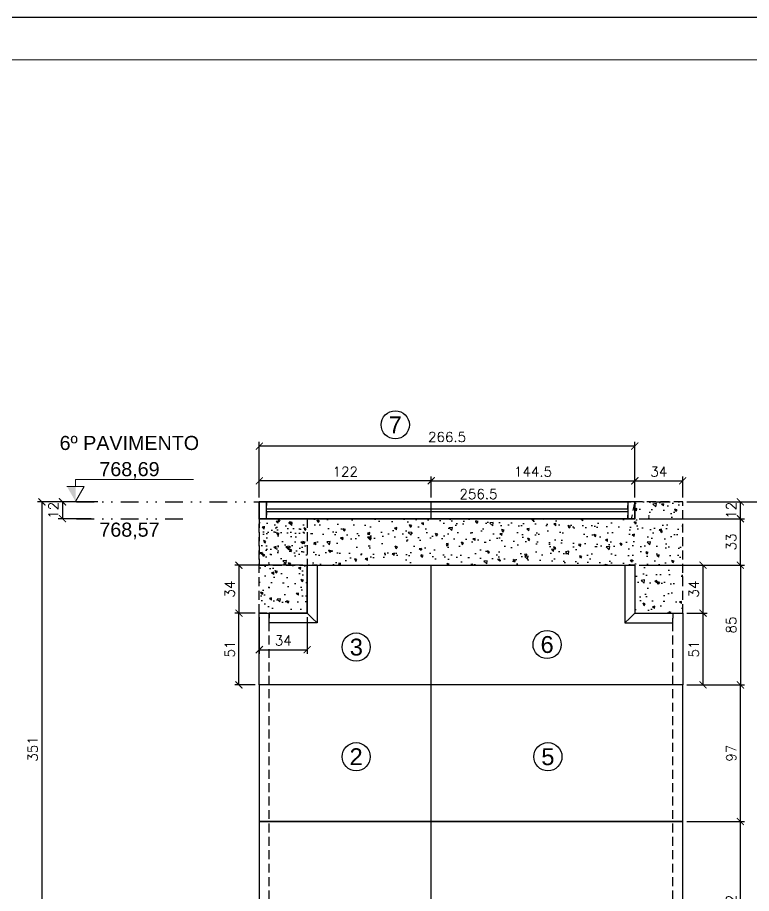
# Model space of a CAD drawing. Extents: x -23436 to 4767, y -4131 to 9755.
# Drawn here: x -17172 to -16651, y 2210 to 2832 of the extents above; entities that cross this region are included whole.
import ezdxf
from ezdxf.enums import TextEntityAlignment as Align

# ---------------------------------------------------------------- set-up
doc = ezdxf.new("R2010")
doc.units = 0
doc.header["$PDMODE"] = 2
doc.header["$PDSIZE"] = 10
doc.linetypes.add('DIVIDE2', pattern=[0.625, 0.25, -0.125, 0, -0.125, 0, -0.125])
doc.linetypes.add('HIDDEN', pattern=[9.525, 6.35, -3.175])
doc.layers.get('0').update_dxf_attribs({"lineweight": 13})
doc.layers.get('Defpoints').update_dxf_attribs({"lineweight": 13})
for name, color, linetype in [('Concreto', 250, 'HIDDEN'), ('Cota', 4, 'Continuous'), ('Cota Sarrafo', 180, 'Continuous'), ('MB Logo', 254, 'Continuous'), ('Nível', 160, 'Continuous'), ('Painéis', 30, 'Continuous'), ('Romaneio', 10, 'Continuous'), ('Sarr 7x7', 104, 'Continuous'), ('Sarrafo de Pressão', 42, 'HIDDEN'), ('Texto Nível', 251, 'Continuous')]:
    doc.layers.add(name, color=color, linetype=linetype)
doc.layers.add('FOLHA MB', color=7, linetype='Continuous', lineweight=13)
doc.layers.add('Sarr 2.2x7', color=40, linetype='Continuous', lineweight=9)
doc.layers.add('Laje_Perimetro', color=7, linetype='Continuous', plot=False)
doc.styles.add('ARIAL', font='arial.ttf', dxfattribs={"oblique": 15, "height": 25})
doc.styles.add('ROMANS', font='romans.shx')
doc.dimstyles.new('Cota Paínel', dxfattribs={"dimtxt": 7, "dimasz": 5, "dimexe": 3, "dimexo": 3, "dimgap": 3, "dimtad": 1, "dimdec": 1, "dimzin": 12, "dimdsep": 46, "dimtxsty": 'ROMANS', "dimblk": 'ARCHTICK', "dimcen": 0, "dimclrd": 4, "dimclre": 4, "dimclrt": 1, "dimadec": 1, "dimazin": 3, "dimtfac": 1, "dimtdec": 1, "dimtmove": 0, "dimatfit": 3, "dimldrblk": 'OBLIQUE', "dimfxl": 0, "dimtolj": 1, "dimtzin": 12, "dimarcsym": 0})
doc.dimstyles.new('PAINEL', dxfattribs={"dimtxt": 7, "dimasz": 5, "dimexe": 3, "dimexo": 3, "dimgap": 3, "dimtad": 1, "dimdec": 1, "dimzin": 12, "dimdsep": 46, "dimtxsty": 'ROMANS', "dimblk": 'ARCHTICK', "dimcen": 0, "dimclrd": 4, "dimclre": 4, "dimclrt": 1, "dimadec": 1, "dimazin": 3, "dimtfac": 1, "dimtdec": 1, "dimtmove": 0, "dimatfit": 3, "dimldrblk": 'OBLIQUE', "dimfxl": 0, "dimtolj": 1, "dimtzin": 12, "dimarcsym": 0})
doc.dimstyles.new('projeto2', dxfattribs={"dimtxt": 7, "dimasz": 5, "dimexe": 1.25, "dimexo": 2.5, "dimgap": 2, "dimtad": 1, "dimdec": 1, "dimdsep": 46, "dimtxsty": 'ROMANS', "dimblk": 'OBLIQUE', "dimcen": 10, "dimdle": 1, "dimse1": 1, "dimse2": 1, "dimsd1": 1, "dimsd2": 1, "dimclrd": 256, "dimclre": 256, "dimclrt": 1, "dimadec": 0, "dimazin": 0, "dimtfac": 1, "dimtdec": 1, "dimtmove": 0, "dimatfit": 3, "dimldrblk": 'OBLIQUE', "dimfxl": 0, "dimlwd": -1, "dimlwe": -1, "dimarcsym": 0})

# ---------------------------------------------------------------- blocks, each defined once
blk = doc.blocks.new('A$C169d8357')
at = {"layer": 'FOLHA MB', "color": 1}
for points in [[(0, 1199.94), (0, 149.94), (1485.02, 149.94), (1485.02, 1199.94)], [(70, 1169.94), (70, 179.94), (1455.02, 179.94), (1455.02, 1169.94)]]:
    blk.add_lwpolyline(points, close=True, dxfattribs=at)
blk = doc.blocks.new('_ArchTick')
at = {"color": 0, "linetype": 'ByBlock', "const_width": 0.15}
blk.add_lwpolyline([(-0.5, -0.5), (0.5, 0.5)], dxfattribs=at)
blk = doc.blocks.new('*D513')
at = {"layer": 'Cota', "color": 4, "lineweight": -2, "transparency": 16777216}
for p, q in [((-16696.67, 2261.35), (-16655.73, 2261.35)), ((-16658.73, 2139.35), (-16658.73, 2261.35)), ((-16696.67, 2139.35), (-16655.73, 2139.35))]:
    blk.add_line(p, q, dxfattribs=at)
at = {"layer": 'Defpoints', "color": 0, "transparency": 16777216}
for p in [(-16699.67, 2261.35), (-16658.73, 2261.35), (-16699.67, 2139.35)]:
    blk.add_point(p, dxfattribs=at)
at = {"layer": 'Cota', "color": 4, "lineweight": -2, "transparency": 16777216, "xscale": 5, "yscale": 5, "zscale": 5}
for p, rotation in [((-16658.73, 2261.35), 90), ((-16658.73, 2139.35), 270)]:
    blk.add_blockref('_ArchTick', p, dxfattribs=dict(at, rotation=rotation))
at = {"layer": 'Cota', "color": 1, "transparency": 16777216, "insert": (-16665.23, 2200.35), "char_height": 7, "attachment_point": 5, "rotation": 90, "style": 'ROMANS'}
blk.add_mtext('\\A1;122', dxfattribs=at)
blk = doc.blocks.new('_OBLIQUE')
at = {"color": 0, "linetype": 'ByBlock', "lineweight": -2}
for p, q in [((0, 0), (-1, 0)), ((-0.5, -0.5), (0.5, 0.5))]:
    blk.add_line(p, q, dxfattribs=at)
blk = doc.blocks.new('*D514')
at = {"layer": 'Cota', "color": 4, "lineweight": -2, "transparency": 16777216}
for p, q in [((-16696.67, 2358.35), (-16655.73, 2358.35)), ((-16658.73, 2261.35), (-16658.73, 2358.35)), ((-16696.67, 2261.35), (-16655.73, 2261.35))]:
    blk.add_line(p, q, dxfattribs=at)
at = {"layer": 'Defpoints', "color": 0, "transparency": 16777216}
for p in [(-16699.67, 2358.35), (-16658.73, 2358.35), (-16699.67, 2261.35)]:
    blk.add_point(p, dxfattribs=at)
at = {"layer": 'Cota', "color": 4, "lineweight": -2, "transparency": 16777216, "xscale": 5, "yscale": 5, "zscale": 5}
for p, rotation in [((-16658.73, 2358.35), 90), ((-16658.73, 2261.35), 270)]:
    blk.add_blockref('_ArchTick', p, dxfattribs=dict(at, rotation=rotation))
at = {"layer": 'Cota', "color": 1, "transparency": 16777216, "insert": (-16665.23, 2309.85), "char_height": 7, "attachment_point": 5, "rotation": 90, "style": 'ROMANS'}
blk.add_mtext('\\A1;97', dxfattribs=at)
blk = doc.blocks.new('*D515')
at = {"layer": 'Cota', "color": 4, "lineweight": -2, "transparency": 16777216}
for p, q in [((-17114.78, 2488.35), (-17157.5, 2488.35)), ((-17154.5, 2488.35), (-17154.5, 2137.35)), ((-17116.6, 2137.35), (-17157.5, 2137.35))]:
    blk.add_line(p, q, dxfattribs=at)
at = {"layer": 'Defpoints', "color": 0, "transparency": 16777216}
for p in [(-17111.78, 2488.35), (-17154.5, 2137.35), (-17113.6, 2137.35)]:
    blk.add_point(p, dxfattribs=at)
at = {"layer": 'Cota', "color": 4, "lineweight": -2, "transparency": 16777216, "xscale": 5, "yscale": 5, "zscale": 5}
for p, rotation in [((-17154.5, 2488.35), 90), ((-17154.5, 2137.35), 270)]:
    blk.add_blockref('_ArchTick', p, dxfattribs=dict(at, rotation=rotation))
at = {"layer": 'Cota', "color": 1, "transparency": 16777216, "insert": (-17161, 2312.85), "char_height": 7, "attachment_point": 5, "rotation": 90, "style": 'ROMANS'}
blk.add_mtext('\\A1;351', dxfattribs=at)
blk = doc.blocks.new('*D516')
at = {"layer": 'Cota', "color": 4, "lineweight": -2, "transparency": 16777216}
for p, q in [((-17119.46, 2488.35), (-17142.84, 2488.35)), ((-17139.84, 2488.35), (-17139.84, 2476.35)), ((-17119.46, 2476.35), (-17142.84, 2476.35))]:
    blk.add_line(p, q, dxfattribs=at)
at = {"layer": 'Defpoints', "color": 0, "transparency": 16777216}
for p in [(-17116.46, 2488.35), (-17139.84, 2476.35), (-17116.46, 2476.35)]:
    blk.add_point(p, dxfattribs=at)
at = {"layer": 'Cota', "color": 4, "lineweight": -2, "transparency": 16777216, "xscale": 5, "yscale": 5, "zscale": 5}
for p, rotation in [((-17139.84, 2488.35), 90), ((-17139.84, 2476.35), 270)]:
    blk.add_blockref('_ArchTick', p, dxfattribs=dict(at, rotation=rotation))
at = {"layer": 'Cota', "color": 1, "transparency": 16777216, "insert": (-17146.34, 2482.35), "char_height": 7, "attachment_point": 5, "rotation": 90, "style": 'ROMANS'}
blk.add_mtext('\\A1;12', dxfattribs=at)
blk = doc.blocks.new('*D460')
at = {"layer": 'Cota', "color": 4, "lineweight": -2, "transparency": 16777216}
for p, q in [((-16878.17, 2491.35), (-16878.17, 2506.28)), ((-16878.17, 2503.28), (-16733.67, 2503.28)), ((-16733.67, 2491.35), (-16733.67, 2506.28))]:
    blk.add_line(p, q, dxfattribs=at)
at = {"layer": 'Defpoints', "color": 0, "transparency": 16777216}
for p in [(-16733.67, 2503.28), (-16878.17, 2488.35), (-16733.67, 2488.35)]:
    blk.add_point(p, dxfattribs=at)
at = {"layer": 'Cota', "color": 4, "lineweight": -2, "transparency": 16777216, "xscale": 5, "yscale": 5, "zscale": 5, "rotation": 180}
blk.add_blockref('_ArchTick', (-16878.17, 2503.28), dxfattribs=at)
at = {"layer": 'Cota', "color": 4, "lineweight": -2, "transparency": 16777216, "xscale": 5, "yscale": 5, "zscale": 5}
blk.add_blockref('_ArchTick', (-16733.67, 2503.28), dxfattribs=at)
at = {"layer": 'Cota', "color": 1, "transparency": 16777216, "insert": (-16805.92, 2509.78), "char_height": 7, "attachment_point": 5, "style": 'ROMANS'}
blk.add_mtext('\\A1;144.5', dxfattribs=at)
blk = doc.blocks.new('*D461')
at = {"layer": 'Cota', "color": 4, "lineweight": -2, "transparency": 16777216}
for p, q in [((-16733.67, 2491.35), (-16733.67, 2506.28)), ((-16733.67, 2503.28), (-16699.67, 2503.28)), ((-16699.67, 2491.35), (-16699.67, 2506.28))]:
    blk.add_line(p, q, dxfattribs=at)
at = {"layer": 'Defpoints', "color": 0, "transparency": 16777216}
for p in [(-16699.67, 2503.28), (-16733.67, 2488.35), (-16699.67, 2488.35)]:
    blk.add_point(p, dxfattribs=at)
at = {"layer": 'Cota', "color": 4, "lineweight": -2, "transparency": 16777216, "xscale": 5, "yscale": 5, "zscale": 5, "rotation": 180}
blk.add_blockref('_ArchTick', (-16733.67, 2503.28), dxfattribs=at)
at = {"layer": 'Cota', "color": 4, "lineweight": -2, "transparency": 16777216, "xscale": 5, "yscale": 5, "zscale": 5}
blk.add_blockref('_ArchTick', (-16699.67, 2503.28), dxfattribs=at)
at = {"layer": 'Cota', "color": 1, "transparency": 16777216, "insert": (-16716.67, 2509.78), "char_height": 7, "attachment_point": 5, "style": 'ROMANS'}
blk.add_mtext('\\A1;34', dxfattribs=at)
blk = doc.blocks.new('*D462')
at = {"layer": 'Cota', "color": 4, "lineweight": -2, "transparency": 16777216}
for p, q in [((-16696.67, 2409.35), (-16682.25, 2409.35)), ((-16685.25, 2358.35), (-16685.25, 2409.35)), ((-16696.67, 2358.35), (-16682.25, 2358.35))]:
    blk.add_line(p, q, dxfattribs=at)
at = {"layer": 'Defpoints', "color": 0, "transparency": 16777216}
for p in [(-16699.67, 2409.35), (-16685.25, 2409.35), (-16699.67, 2358.35)]:
    blk.add_point(p, dxfattribs=at)
at = {"layer": 'Cota', "color": 4, "lineweight": -2, "transparency": 16777216, "xscale": 5, "yscale": 5, "zscale": 5}
for p, rotation in [((-16685.25, 2409.35), 90), ((-16685.25, 2358.35), 270)]:
    blk.add_blockref('_ArchTick', p, dxfattribs=dict(at, rotation=rotation))
at = {"layer": 'Cota', "color": 1, "transparency": 16777216, "insert": (-16691.75, 2383.85), "char_height": 7, "attachment_point": 5, "rotation": 90, "style": 'ROMANS'}
blk.add_mtext('\\A1;51', dxfattribs=at)
blk = doc.blocks.new('*D463')
at = {"layer": 'Cota', "color": 4, "lineweight": -2, "transparency": 16777216}
for p, q in [((-17000.17, 2491.35), (-17000.17, 2506.28)), ((-16878.17, 2503.28), (-17000.17, 2503.28)), ((-16878.17, 2491.35), (-16878.17, 2506.28))]:
    blk.add_line(p, q, dxfattribs=at)
at = {"layer": 'Defpoints', "color": 0, "transparency": 16777216}
for p in [(-17000.17, 2503.28), (-17000.17, 2488.35), (-16878.17, 2488.35)]:
    blk.add_point(p, dxfattribs=at)
at = {"layer": 'Cota', "color": 4, "lineweight": -2, "transparency": 16777216, "xscale": 5, "yscale": 5, "zscale": 5, "rotation": 180}
blk.add_blockref('_ArchTick', (-17000.17, 2503.28), dxfattribs=at)
at = {"layer": 'Cota', "color": 4, "lineweight": -2, "transparency": 16777216, "xscale": 5, "yscale": 5, "zscale": 5}
blk.add_blockref('_ArchTick', (-16878.17, 2503.28), dxfattribs=at)
at = {"layer": 'Cota', "color": 1, "transparency": 16777216, "insert": (-16939.17, 2509.78), "char_height": 7, "attachment_point": 5, "style": 'ROMANS'}
blk.add_mtext('\\A1;122', dxfattribs=at)
blk = doc.blocks.new('*D464')
at = {"layer": 'Defpoints', "color": 0, "transparency": 16777216}
for p in [(-16995.17, 2488.35), (-16995.17, 2488.35), (-16738.67, 2488.35)]:
    blk.add_point(p, dxfattribs=at)
at = {"layer": 'Cota Sarrafo', "color": 1, "transparency": 16777216, "insert": (-16844.61, 2493.85), "char_height": 7, "attachment_point": 5, "style": 'ROMANS'}
blk.add_mtext('256.5', dxfattribs=at)
blk = doc.blocks.new('*D465')
at = {"layer": 'Cota', "color": 4, "lineweight": -2, "transparency": 16777216}
for p, q in [((-17000.17, 2491.35), (-17000.17, 2530.93)), ((-16733.67, 2527.93), (-17000.17, 2527.93)), ((-16733.67, 2491.35), (-16733.67, 2530.93))]:
    blk.add_line(p, q, dxfattribs=at)
at = {"layer": 'Defpoints', "color": 0, "transparency": 16777216}
for p in [(-17000.17, 2527.93), (-17000.17, 2488.35), (-16733.67, 2488.35)]:
    blk.add_point(p, dxfattribs=at)
at = {"layer": 'Cota', "color": 4, "lineweight": -2, "transparency": 16777216, "xscale": 5, "yscale": 5, "zscale": 5, "rotation": 180}
blk.add_blockref('_ArchTick', (-17000.17, 2527.93), dxfattribs=at)
at = {"layer": 'Cota', "color": 4, "lineweight": -2, "transparency": 16777216, "xscale": 5, "yscale": 5, "zscale": 5}
blk.add_blockref('_ArchTick', (-16733.67, 2527.93), dxfattribs=at)
at = {"layer": 'Cota', "color": 1, "transparency": 16777216, "insert": (-16866.92, 2534.43), "char_height": 7, "attachment_point": 5, "style": 'ROMANS'}
blk.add_mtext('\\A1;266.5', dxfattribs=at)
blk = doc.blocks.new('*D469')
at = {"layer": 'Cota', "color": 4, "lineweight": -2, "transparency": 16777216}
for p, q in [((-17003.17, 2409.35), (-17017.62, 2409.35)), ((-17014.62, 2358.35), (-17014.62, 2409.35)), ((-17003.17, 2358.35), (-17017.62, 2358.35))]:
    blk.add_line(p, q, dxfattribs=at)
at = {"layer": 'Defpoints', "color": 0, "transparency": 16777216}
for p in [(-17014.62, 2409.35), (-17000.17, 2409.35), (-17000.17, 2358.35)]:
    blk.add_point(p, dxfattribs=at)
at = {"layer": 'Cota', "color": 4, "lineweight": -2, "transparency": 16777216, "xscale": 5, "yscale": 5, "zscale": 5}
for p, rotation in [((-17014.62, 2409.35), 90), ((-17014.62, 2358.35), 270)]:
    blk.add_blockref('_ArchTick', p, dxfattribs=dict(at, rotation=rotation))
at = {"layer": 'Cota', "color": 1, "transparency": 16777216, "insert": (-17021.12, 2383.85), "char_height": 7, "attachment_point": 5, "rotation": 90, "style": 'ROMANS'}
blk.add_mtext('\\A1;51', dxfattribs=at)
blk = doc.blocks.new('*D470')
at = {"layer": 'Cota', "color": 4, "lineweight": -2, "transparency": 16777216}
for p, q in [((-16730.67, 2443.35), (-16655.73, 2443.35)), ((-16658.73, 2443.35), (-16658.73, 2358.35)), ((-16696.67, 2358.35), (-16655.73, 2358.35))]:
    blk.add_line(p, q, dxfattribs=at)
at = {"layer": 'Defpoints', "color": 0, "transparency": 16777216}
for p in [(-16733.67, 2443.35), (-16699.67, 2358.35), (-16658.73, 2358.35)]:
    blk.add_point(p, dxfattribs=at)
at = {"layer": 'Cota', "color": 4, "lineweight": -2, "transparency": 16777216, "xscale": 5, "yscale": 5, "zscale": 5}
for p, rotation in [((-16658.73, 2443.35), 90), ((-16658.73, 2358.35), 270)]:
    blk.add_blockref('_ArchTick', p, dxfattribs=dict(at, rotation=rotation))
at = {"layer": 'Cota', "color": 1, "transparency": 16777216, "insert": (-16665.23, 2400.85), "char_height": 7, "attachment_point": 5, "rotation": 90, "style": 'ROMANS'}
blk.add_mtext('\\A1;85', dxfattribs=at)
blk = doc.blocks.new('*D471')
at = {"layer": 'Cota', "color": 4, "lineweight": -2, "transparency": 16777216}
for p, q in [((-16696.67, 2488.35), (-16655.73, 2488.35)), ((-16658.73, 2476.35), (-16658.73, 2488.35)), ((-16730.67, 2476.35), (-16655.73, 2476.35))]:
    blk.add_line(p, q, dxfattribs=at)
at = {"layer": 'Defpoints', "color": 0, "transparency": 16777216}
for p in [(-16699.67, 2488.35), (-16658.73, 2488.35), (-16733.67, 2476.35)]:
    blk.add_point(p, dxfattribs=at)
at = {"layer": 'Cota', "color": 4, "lineweight": -2, "transparency": 16777216, "xscale": 5, "yscale": 5, "zscale": 5}
for p, rotation in [((-16658.73, 2488.35), 90), ((-16658.73, 2476.35), 270)]:
    blk.add_blockref('_ArchTick', p, dxfattribs=dict(at, rotation=rotation))
at = {"layer": 'Cota', "color": 1, "transparency": 16777216, "insert": (-16665.23, 2482.35), "char_height": 7, "attachment_point": 5, "rotation": 90, "style": 'ROMANS'}
blk.add_mtext('\\A1;12', dxfattribs=at)
blk = doc.blocks.new('*D472')
at = {"layer": 'Cota', "color": 4, "lineweight": -2, "transparency": 16777216}
for p, q in [((-16730.67, 2476.35), (-16655.73, 2476.35)), ((-16658.73, 2443.35), (-16658.73, 2476.35)), ((-16730.67, 2443.35), (-16655.73, 2443.35))]:
    blk.add_line(p, q, dxfattribs=at)
at = {"layer": 'Defpoints', "color": 0, "transparency": 16777216}
for p in [(-16733.67, 2476.35), (-16658.73, 2476.35), (-16733.67, 2443.35)]:
    blk.add_point(p, dxfattribs=at)
at = {"layer": 'Cota', "color": 4, "lineweight": -2, "transparency": 16777216, "xscale": 5, "yscale": 5, "zscale": 5}
for p, rotation in [((-16658.73, 2476.35), 90), ((-16658.73, 2443.35), 270)]:
    blk.add_blockref('_ArchTick', p, dxfattribs=dict(at, rotation=rotation))
at = {"layer": 'Cota', "color": 1, "transparency": 16777216, "insert": (-16665.23, 2459.85), "char_height": 7, "attachment_point": 5, "rotation": 90, "style": 'ROMANS'}
blk.add_mtext('\\A1;33', dxfattribs=at)
blk = doc.blocks.new('*D1049')
at = {"layer": 'Cota', "color": 4, "lineweight": -2, "transparency": 16777216}
for p, q in [((-16730.67, 2443.35), (-16682.25, 2443.35)), ((-16685.25, 2409.35), (-16685.25, 2443.35)), ((-16696.67, 2409.35), (-16682.25, 2409.35))]:
    blk.add_line(p, q, dxfattribs=at)
at = {"layer": 'Defpoints', "color": 0, "transparency": 16777216}
for p in [(-16733.67, 2443.35), (-16685.25, 2443.35), (-16699.67, 2409.35)]:
    blk.add_point(p, dxfattribs=at)
at = {"layer": 'Cota', "color": 4, "lineweight": -2, "transparency": 16777216, "xscale": 5, "yscale": 5, "zscale": 5}
for p, rotation in [((-16685.25, 2443.35), 90), ((-16685.25, 2409.35), 270)]:
    blk.add_blockref('_ArchTick', p, dxfattribs=dict(at, rotation=rotation))
at = {"layer": 'Cota', "color": 1, "transparency": 16777216, "insert": (-16691.75, 2426.35), "char_height": 7, "attachment_point": 5, "rotation": 90, "style": 'ROMANS'}
blk.add_mtext('\\A1;34', dxfattribs=at)
blk = doc.blocks.new('*D1050')
at = {"layer": 'Cota', "color": 4, "lineweight": -2, "transparency": 16777216}
for p, q in [((-16969.17, 2443.35), (-17017.62, 2443.35)), ((-17014.62, 2443.35), (-17014.62, 2409.35)), ((-17003.17, 2409.35), (-17017.62, 2409.35))]:
    blk.add_line(p, q, dxfattribs=at)
at = {"layer": 'Defpoints', "color": 0, "transparency": 16777216}
for p in [(-16966.17, 2443.35), (-17014.62, 2409.35), (-17000.17, 2409.35)]:
    blk.add_point(p, dxfattribs=at)
at = {"layer": 'Cota', "color": 4, "lineweight": -2, "transparency": 16777216, "xscale": 5, "yscale": 5, "zscale": 5}
for p, rotation in [((-17014.62, 2443.35), 90), ((-17014.62, 2409.35), 270)]:
    blk.add_blockref('_ArchTick', p, dxfattribs=dict(at, rotation=rotation))
at = {"layer": 'Cota', "color": 1, "transparency": 16777216, "insert": (-17021.12, 2426.35), "char_height": 7, "attachment_point": 5, "rotation": 90, "style": 'ROMANS'}
blk.add_mtext('\\A1;34', dxfattribs=at)
blk = doc.blocks.new('*D1836')
at = {"layer": 'Defpoints', "color": 0, "transparency": 16777216}
for p in [(-17000.17, 2409.35), (-16966.17, 2409.35), (-16966.17, 2383.37)]:
    blk.add_point(p, dxfattribs=at)
at = {"layer": 'Texto Nível', "color": 4, "lineweight": -2, "transparency": 16777216}
for p, q in [((-17000.17, 2406.35), (-17000.17, 2380.37)), ((-16966.17, 2406.35), (-16966.17, 2380.37)), ((-17000.17, 2383.37), (-16966.17, 2383.37))]:
    blk.add_line(p, q, dxfattribs=at)
at = {"layer": 'Texto Nível', "color": 4, "lineweight": -2, "transparency": 16777216, "xscale": 5, "yscale": 5, "zscale": 5, "rotation": 180}
blk.add_blockref('_ArchTick', (-17000.17, 2383.37), dxfattribs=at)
at = {"layer": 'Texto Nível', "color": 4, "lineweight": -2, "transparency": 16777216, "xscale": 5, "yscale": 5, "zscale": 5}
blk.add_blockref('_ArchTick', (-16966.17, 2383.37), dxfattribs=at)
at = {"layer": 'Texto Nível', "color": 1, "transparency": 16777216, "insert": (-16983.17, 2389.87), "char_height": 7, "attachment_point": 5, "style": 'ROMANS'}
blk.add_mtext('\\A1;34', dxfattribs=at)

msp = doc.modelspace()

# ---------------------------------------------------------------- hatches: boundary and pattern name
at = {"layer": 'Concreto'}
h = msp.add_hatch(dxfattribs=at)
h.set_pattern_fill('AR-CONC', color=256, scale=0.1, angle=90)
h.set_pattern_definition([(140, (2656.06, 0), (1.593909, 18.218467), [1.905, -20.955]), (85, (2656.06, 0), (-19.105685, -3.524342), [1.524, -16.764058]), (190.45144, (2656.192, 1.518), (-17.511775, 14.694125), [1.619001, -17.809024]), (136.1842, (2650.98, 0), (4.204233, 27.107904), [2.8575, -31.4325]), (186.63556, (2651.33, 2.26), (-24.742612, 23.740413), [2.428502, -26.71356]), (81.18415, (2650.98, 0), (-24.742612, 23.740413), [2.285997, -25.145973]), (111, (2652.25, 2.54), (10.22652, 15.161439), [1.905, -20.955]), (56, (2652.25, 2.54), (-18.418797, 6.180203), [1.524, -16.764]), (161.45145, (2653.102, 3.803), (-8.192277, 21.341642), [1.619001, -17.808994]), (127.5, (2656.0595, 0), (-8.4555039, 0.3088603), [0, -16.5608, 0, -17.018, 0, -16.8275]), (97.5, (2656.0595, 0), (-10.0180575, 6.6819663), [0, -9.7028, 0, -16.1798, 0, -6.4135]), (57.5, (2656.0595, -5.664), (0.5728744, 13.5590595), [0, -6.35, 0, -19.812, 0, -26.289]), (47.5, (2656.06, -8.204), (-2.542649, 14.812918), [0, -8.255, 0, -13.1572, 0, -18.669])])
h.paths.add_polyline_path([(-16733.67, 2443.348), (-16733.67, 2409.348), (-16699.67, 2409.348), (-16699.67, 2488.348), (-16733.67, 2488.348), (-16736.17, 2476.348), (-17000.17, 2476.348), (-17000.17, 2443.348)])
h = msp.add_hatch(dxfattribs=at)
h.set_pattern_fill('AR-CONC', color=256, scale=0.1, angle=90)
h.set_pattern_definition([(140, (2740.803, 0), (1.593909, 18.218467), [1.905, -20.955]), (85, (2740.803, 0), (-19.105685, -3.524342), [1.524, -16.764058]), (190.45144, (2740.936, 1.518), (-17.511775, 14.694125), [1.619001, -17.809024]), (136.1842, (2735.723, 0), (4.204233, 27.107904), [2.8575, -31.4325]), (186.63556, (2736.074, 2.26), (-24.742612, 23.740413), [2.428502, -26.71356]), (81.18415, (2735.723, 0), (-24.742612, 23.740413), [2.285997, -25.145973]), (111, (2736.993, 2.54), (10.22652, 15.161439), [1.905, -20.955]), (56, (2736.993, 2.54), (-18.418797, 6.180203), [1.524, -16.764]), (161.45145, (2737.846, 3.803), (-8.192277, 21.341642), [1.619001, -17.808994]), (127.5, (2740.8033, 0), (-8.4555039, 0.3088603), [0, -16.5608, 0, -17.018, 0, -16.8275]), (97.5, (2740.803, 0), (-10.0180575, 6.6819663), [0, -9.7028, 0, -16.1798, 0, -6.4135]), (57.5, (2740.803, -5.664), (0.5728744, 13.5590595), [0, -6.35, 0, -19.812, 0, -26.289]), (47.5, (2740.803, -8.204), (-2.542649, 14.812918), [0, -8.255, 0, -13.1572, 0, -18.669])])
h.paths.add_polyline_path([(-16966.17, 2409.348), (-17000.17, 2409.348), (-17000.17, 2476.348), (-16966.17, 2476.348)])
at = {"layer": 'Sarr 2.2x7'}
h = msp.add_hatch(color=0, dxfattribs=at)
h.dxf.hatch_style = 1
h.paths.add_polyline_path([(-17130.535, 2499.226), (-17136.704, 2499.226), (-17130.535, 2488.542)])

# ---------------------------------------------------------------- linework, layer by layer
at = {"color": 0}
for p in [(-17136.704, 2499.226), (-17130.535, 2488.542)]:
    msp.add_line(p, (-17124.367, 2499.226), dxfattribs=at)
msp.add_lwpolyline([(-17130.535, 2499.226), (-17130.535, 2504.236), (-17046.798, 2504.236)], dxfattribs=at)
at = {"layer": 'Concreto'}
for points in [[(-16733.67, 2443.348), (-16733.67, 2409.348), (-16699.67, 2409.348), (-16699.67, 2488.348), (-16733.67, 2488.348), (-16736.17, 2476.348), (-17000.17, 2476.348), (-17000.17, 2443.348)], [(-16966.17, 2409.348), (-17000.17, 2409.348), (-17000.17, 2476.348), (-16966.17, 2476.348)]]:
    msp.add_lwpolyline(points, close=True, dxfattribs=at)
at = {"layer": 'Laje_Perimetro'}
msp.add_lwpolyline([(-16021.356, 2832.259), (-17506.377, 2832.259), (-17506.377, 1782.259), (-16021.356, 1782.259)], close=True, dxfattribs=at)
at = {"layer": 'Nível', "linetype": 'DIVIDE2', "ltscale": 50}
for p, q in [((-17129.922, 2488.348), (-16066.18, 2488.348)), ((-17129.922, 2476.348), (-17051.055, 2476.348))]:
    msp.add_line(p, q, dxfattribs=at)
at = {"layer": 'Painéis', "color": 32, "true_color": 0xcd6928}
for p, q in [((-16878.17, 2476.348), (-16878.17, 2488.348)), ((-16878.17, 2139.348), (-16878.17, 2443.348))]:
    msp.add_line(p, q, dxfattribs=at)
for points in [[(-17000.17, 2476.348), (-16733.67, 2476.348), (-16733.67, 2488.348), (-17000.17, 2488.348)], [(-17000.17, 2261.348), (-16699.67, 2261.348), (-16699.67, 2358.348), (-17000.17, 2358.348)], [(-17000.17, 2139.348), (-16699.67, 2139.348), (-16699.67, 2261.348), (-17000.17, 2261.348)]]:
    msp.add_lwpolyline(points, close=True, dxfattribs=at)
msp.add_lwpolyline([(-16966.17, 2443.348), (-16733.67, 2443.348), (-16733.67, 2409.348), (-16699.67, 2409.348), (-16699.67, 2358.348), (-17000.17, 2358.348), (-17000.17, 2409.348), (-16966.17, 2409.348), (-16966.17, 2442.848)], dxfattribs=at)
at = {"layer": 'Romaneio'}
for centre in [(-16903.682, 2543.039), (-16931.429, 2385.22), (-16795.895, 2387.045), (-16931.429, 2307.38), (-16795.364, 2307.38)]:
    msp.add_circle(centre, 10, dxfattribs=at)
at = {"layer": 'Sarr 7x7', "color": 50}
for p, q in [((-17000.17, 2476.348), (-17000.17, 2488.348)), ((-17000.17, 2488.348), (-16997.67, 2488.348)), ((-16995.17, 2488.348), (-16997.67, 2488.348)), ((-16995.17, 2476.348), (-16995.17, 2488.348)), ((-16995.17, 2488.348), (-16995.17, 2485.848)), ((-16995.17, 2488.348), (-16738.67, 2488.348)), ((-16738.67, 2488.348), (-16736.17, 2488.348)), ((-16738.67, 2488.348), (-16738.67, 2476.348)), ((-16738.67, 2488.348), (-16738.67, 2485.848)), ((-16733.67, 2488.348), (-16736.17, 2488.348)), ((-16733.67, 2488.348), (-16733.67, 2476.348)), ((-16995.17, 2483.348), (-16995.17, 2485.848)), ((-16995.17, 2483.348), (-16738.67, 2483.348)), ((-16738.67, 2483.348), (-16738.67, 2485.848)), ((-17000.17, 2476.348), (-16997.67, 2476.348)), ((-16995.17, 2476.348), (-16997.67, 2476.348)), ((-16738.67, 2481.348), (-16995.17, 2481.348)), ((-16995.17, 2481.348), (-16995.17, 2478.848)), ((-16995.17, 2476.348), (-16995.17, 2478.848)), ((-16738.67, 2476.348), (-16995.17, 2476.348)), ((-16738.67, 2481.348), (-16738.67, 2478.848)), ((-16738.67, 2476.348), (-16738.67, 2478.848)), ((-16738.67, 2476.348), (-16736.17, 2476.348)), ((-16733.67, 2476.348), (-16736.17, 2476.348)), ((-16966.17, 2443.348), (-16962.67, 2443.348)), ((-16966.17, 2443.348), (-16966.17, 2409.348)), ((-16959.17, 2443.348), (-16962.67, 2443.348)), ((-16959.17, 2443.348), (-16959.17, 2402.348)), ((-16740.67, 2443.348), (-16737.17, 2443.348)), ((-16740.67, 2443.348), (-16740.67, 2402.348)), ((-16733.67, 2443.348), (-16737.17, 2443.348)), ((-16733.67, 2443.348), (-16733.67, 2409.348)), ((-16966.17, 2409.348), (-16993.17, 2409.348)), ((-16993.17, 2409.348), (-16993.17, 2405.848)), ((-16966.17, 2409.348), (-16962.67, 2405.848)), ((-16733.67, 2409.348), (-16737.17, 2405.848)), ((-16733.67, 2409.348), (-16706.67, 2409.348)), ((-16706.67, 2409.348), (-16706.67, 2405.848)), ((-16993.17, 2402.348), (-16993.17, 2405.848)), ((-16959.17, 2402.348), (-16993.17, 2402.348)), ((-16959.17, 2402.348), (-16962.67, 2405.848)), ((-16740.67, 2402.348), (-16737.17, 2405.848)), ((-16740.67, 2402.348), (-16706.67, 2402.348)), ((-16706.67, 2402.348), (-16706.67, 2405.848))]:
    msp.add_line(p, q, dxfattribs=at)
at = {"layer": 'Sarrafo de Pressão'}
for p, q in [((-16993.17, 2139.348), (-16993.17, 2409.348)), ((-16706.67, 2139.348), (-16706.67, 2402.348))]:
    msp.add_line(p, q, dxfattribs=at)

# ---------------------------------------------------------------- block references
at = {"layer": 'MB Logo'}
msp.add_blockref('A$C169d8357', (-17506.377, 1632.321), dxfattribs=at)

# ---------------------------------------------------------------- texts
at = {"layer": 'Romaneio', "color": 0, "style": 'ARIAL'}
for s, p in [('7', (-16903.715, 2543.039)), ('3', (-16931.29, 2385.22)), ('6', (-16795.895, 2387.045)), ('2', (-16931.453, 2307.38)), ('5', (-16795.364, 2307.38))]:
    msp.add_text(s, height=12, dxfattribs=at).set_placement(p, align=Align.MIDDLE_CENTER)
at = {"layer": 'Texto Nível', "style": 'ARIAL'}
for s, p in [('6º PAVIMENTO', (-17042.911, 2525.165)), ('768,69', (-17070.973, 2506.573)), ('768,57', (-17070.973, 2463.604))]:
    msp.add_text(s, height=10, dxfattribs=at).set_placement(p, align=Align.RIGHT)

# ---------------------------------------------------------------- dimensions: what is measured, and where the dimension line sits
at = {"layer": 'Cota'}
for base, p1, p2, angle, picture, middle in [((-17000.17, 2527.929), (-16733.67, 2488.348), (-17000.17, 2488.348), 180, '*D465', (-16866.92, 2534.429)), ((-17000.17, 2503.281), (-16878.17, 2488.348), (-17000.17, 2488.348), 180, '*D463', (-16939.17, 2509.781)), ((-17154.502, 2137.348), (-17111.779, 2488.348), (-17113.6, 2137.348), 90, '*D515', (-17161.002, 2312.848)), ((-16658.732, 2476.348), (-16733.67, 2443.348), (-16733.67, 2476.348), 90, '*D472', (-16665.232, 2459.848)), ((-16658.732, 2358.348), (-16733.67, 2443.348), (-16699.67, 2358.348), 90, '*D470', (-16665.232, 2400.848)), ((-17014.618, 2409.348), (-17000.17, 2358.348), (-17000.17, 2409.348), 90, '*D469', (-17021.118, 2383.848)), ((-16685.253, 2409.348), (-16699.67, 2358.348), (-16699.67, 2409.348), 90, '*D462', (-16691.753, 2383.848)), ((-16658.732, 2358.348), (-16699.67, 2261.348), (-16699.67, 2358.348), 90, '*D514', (-16665.232, 2309.848)), ((-16658.732, 2261.348), (-16699.67, 2139.348), (-16699.67, 2261.348), 90, '*D513', (-16665.232, 2200.348))]:
    dim = msp.add_linear_dim(base=base, p1=p1, p2=p2, angle=angle, dimstyle='PAINEL', override={"dimarcsym": 2}, dxfattribs=at)
    dim.commit()
    dim.dimension.update_dxf_attribs({"geometry": picture, "text_midpoint": middle})
for base, p1, p2, picture, middle in [((-16733.67, 2503.281), (-16878.17, 2488.348), (-16733.67, 2488.348), '*D460', (-16805.92, 2509.781)), ((-16699.67, 2503.281), (-16733.67, 2488.348), (-16699.67, 2488.348), '*D461', (-16716.67, 2509.781))]:
    dim = msp.add_linear_dim(base=base, p1=p1, p2=p2, dimstyle='PAINEL', override={"dimarcsym": 2}, dxfattribs=at)
    dim.commit()
    dim.dimension.update_dxf_attribs({"geometry": picture, "text_midpoint": middle})
for base, p1, p2, picture, middle in [((-17139.839, 2476.348), (-17116.456, 2488.348), (-17116.456, 2476.348), '*D516', (-17139.839, 2482.348)), ((-16658.732, 2488.348), (-16733.67, 2476.348), (-16699.67, 2488.348), '*D471', (-16658.732, 2482.348))]:
    dim = msp.add_linear_dim(base=base, p1=p1, p2=p2, angle=90, dimstyle='PAINEL', override={"dimarcsym": 2}, dxfattribs=at)
    dim.commit()
    dim.dimension.update_dxf_attribs({"geometry": picture, "text_midpoint": middle, "dimtype": 160})
at = {"layer": 'Cota', "color": 2}
for base, p1, p2, picture, middle in [((-17014.618, 2409.348), (-16966.17, 2443.348), (-17000.17, 2409.348), '*D1050', (-17021.118, 2426.348)), ((-16685.253, 2443.348), (-16699.67, 2409.348), (-16733.67, 2443.348), '*D1049', (-16691.753, 2426.348))]:
    dim = msp.add_linear_dim(base=base, p1=p1, p2=p2, angle=90, dimstyle='PAINEL', override={"dimarcsym": 2}, dxfattribs=at)
    dim.commit()
    dim.dimension.update_dxf_attribs({"geometry": picture, "text_midpoint": middle})
at = {"layer": 'Cota Sarrafo'}
dim = msp.add_linear_dim(base=(-16995.17, 2488.348), p1=(-16738.67, 2488.348), p2=(-16995.17, 2488.348), angle=180, dimstyle='projeto2', dxfattribs=at)
dim.commit()
dim.dimension.update_dxf_attribs({"geometry": '*D464', "text_midpoint": (-16844.608, 2488.348), "dimtype": 160})
at = {"layer": 'Texto Nível'}
dim = msp.add_linear_dim(base=(-16966.17, 2383.366), p1=(-17000.17, 2409.348), p2=(-16966.17, 2409.348), dimstyle='Cota Paínel', dxfattribs=at)
dim.commit()
dim.dimension.update_dxf_attribs({"geometry": '*D1836', "text_midpoint": (-16983.17, 2389.866)})

doc.saveas('drawing.dxf')
